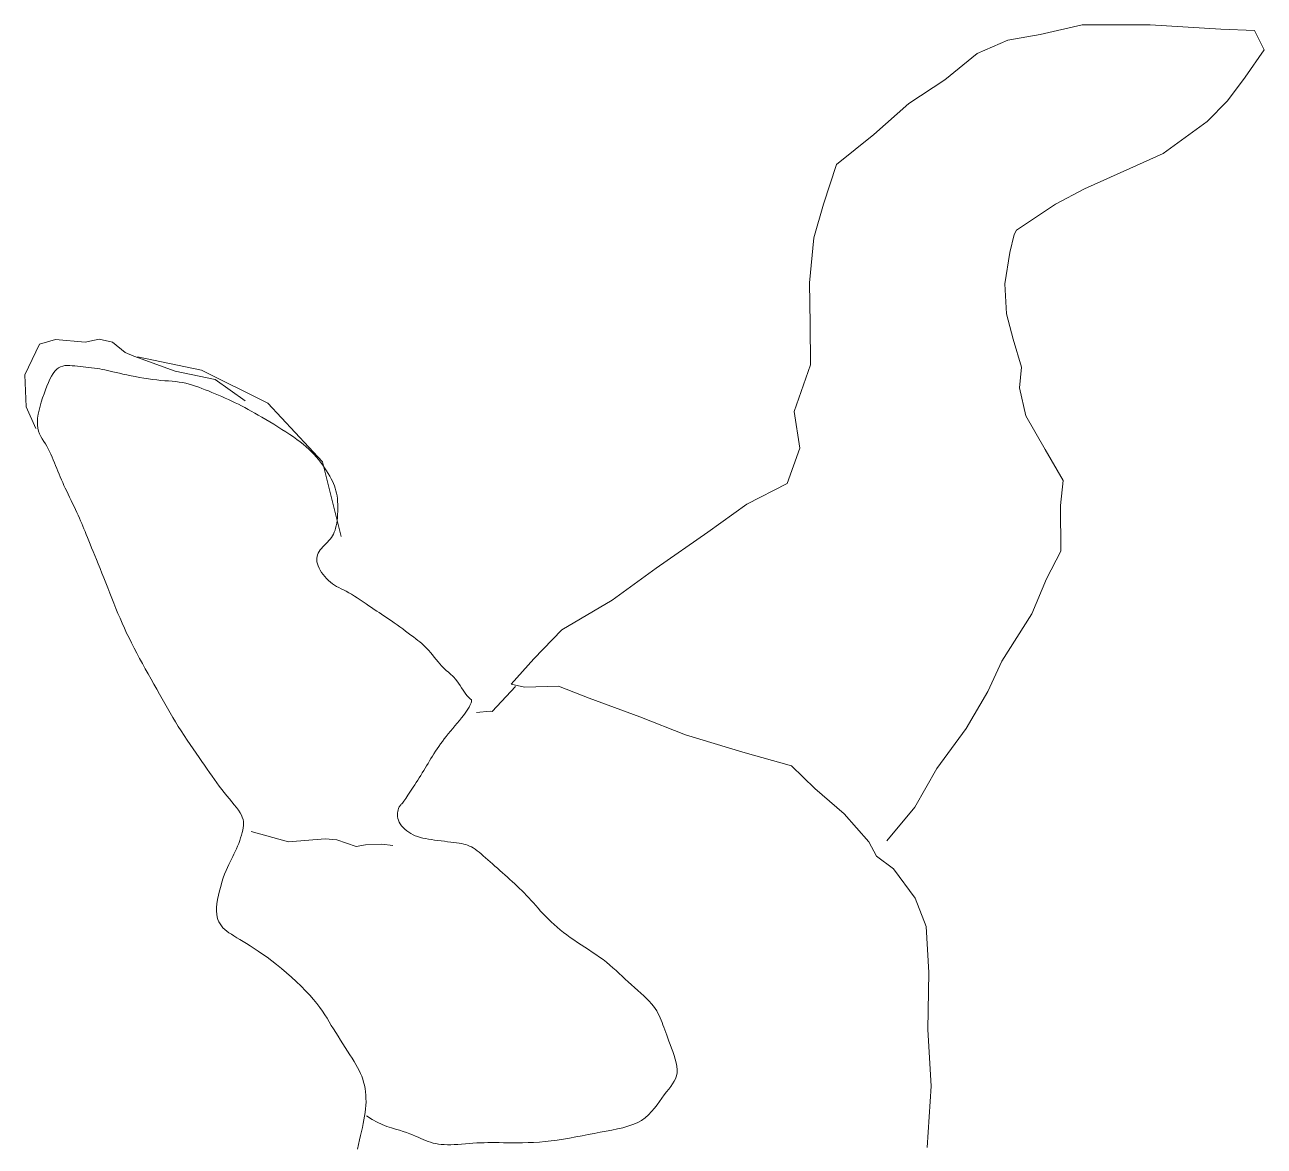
# Model space of a CAD drawing. Header units: inches. Extents: x -35 to 98, y -34 to 46.
# Drawn here: x 77.463 to 77.993, y -6.228 to -5.749 of the extents above; entities that cross this region are included whole.
import ezdxf

# ---------------------------------------------------------------- set-up
doc = ezdxf.new("R2010")
doc.units = ezdxf.units.IN
doc.header["$MEASUREMENT"] = 0
doc.layers.add('Estructura', color=8, linetype='Continuous', lineweight=9)

# ---------------------------------------------------------------- blocks, each defined once
blk = doc.blocks.new('PE-bloque Oeste-plantas$0$PP5')
for p, q in [((-0.38461, 0.38157), (-0.38838, 0.35555)), ((-0.22971, 0.36582), (-0.22706, 0.36601)), ((-0.22706, 0.36601), (-0.22445, 0.36615)), ((-0.22445, 0.36615), (-0.22187, 0.36621)), ((-0.22187, 0.36621), (-0.21935, 0.36622)), ((-0.21935, 0.36622), (-0.21689, 0.36617)), ((-0.21689, 0.36617), (-0.2145, 0.36608)), ((-0.2145, 0.36608), (-0.2122, 0.36596)), ((-0.2122, 0.36596), (-0.20999, 0.36581)), ((-0.26357, 0.36043), (-0.26174, 0.36126)), ((-0.26174, 0.36126), (-0.25976, 0.36193)), ((-0.25976, 0.36193), (-0.25765, 0.36247)), ((-0.25765, 0.36247), (-0.25543, 0.3629)), ((-0.25543, 0.3629), (-0.2531, 0.36325)), ((-0.2531, 0.36325), (-0.25069, 0.36355)), ((-0.25069, 0.36355), (-0.2482, 0.36382)), ((-0.2482, 0.36382), (-0.24565, 0.36409)), ((-0.24565, 0.36409), (-0.24304, 0.36438)), ((-0.24304, 0.36438), (-0.24041, 0.36469)), ((-0.24041, 0.36469), (-0.23774, 0.365)), ((-0.23774, 0.365), (-0.23507, 0.3653)), ((-0.23507, 0.3653), (-0.23239, 0.36557)), ((-0.23239, 0.36557), (-0.22971, 0.36582)), ((-0.20999, 0.36581), (-0.20788, 0.36565)), ((-0.20788, 0.36565), (-0.20588, 0.36548)), ((-0.20588, 0.36548), (-0.204, 0.36532)), ((-0.204, 0.36532), (-0.20222, 0.36516)), ((-0.20222, 0.36516), (-0.20053, 0.36501)), ((-0.20053, 0.36501), (-0.1989, 0.36488)), ((-0.1989, 0.36488), (-0.19731, 0.36476)), ((-0.19731, 0.36476), (-0.19575, 0.36466)), ((-0.19575, 0.36466), (-0.19419, 0.36459)), ((-0.19419, 0.36459), (-0.19261, 0.36454)), ((-0.19261, 0.36454), (-0.191, 0.36451)), ((-0.191, 0.36451), (-0.18938, 0.36451)), ((-0.18938, 0.36451), (-0.18774, 0.36451)), ((-0.18774, 0.36451), (-0.18612, 0.36452)), ((-0.18612, 0.36452), (-0.18453, 0.36451)), ((-0.18453, 0.36451), (-0.18297, 0.36448)), ((-0.18297, 0.36448), (-0.18148, 0.36443)), ((-0.18148, 0.36443), (-0.18005, 0.36433)), ((-0.18005, 0.36433), (-0.17871, 0.36418)), ((-0.17871, 0.36418), (-0.17745, 0.36398)), ((-0.17745, 0.36398), (-0.17625, 0.36374)), ((-0.17625, 0.36374), (-0.17511, 0.36345)), ((-0.17511, 0.36345), (-0.17401, 0.36311)), ((-0.17401, 0.36311), (-0.17295, 0.36272)), ((-0.17295, 0.36272), (-0.17192, 0.36229)), ((-0.17192, 0.36229), (-0.1709, 0.36182)), ((-0.1709, 0.36182), (-0.16988, 0.3613)), ((-0.16988, 0.3613), (-0.16885, 0.36075)), ((-0.16885, 0.36075), (-0.16779, 0.36017)), ((-0.14214, 0.36127), (-0.14272, 0.35936)), ((-0.14154, 0.36326), (-0.14214, 0.36127)), ((-0.38838, 0.35555), (-0.38876, 0.33118)), ((-0.27079, 0.35428), (-0.26955, 0.35566)), ((-0.26955, 0.35566), (-0.26823, 0.35701)), ((-0.26823, 0.35701), (-0.2668, 0.35827)), ((-0.2668, 0.35827), (-0.26526, 0.35943)), ((-0.26526, 0.35943), (-0.26357, 0.36043)), ((-0.16779, 0.36017), (-0.16669, 0.35957)), ((-0.16669, 0.35957), (-0.16554, 0.35896)), ((-0.16554, 0.35896), (-0.16432, 0.35835)), ((-0.16432, 0.35835), (-0.16301, 0.35775)), ((-0.16301, 0.35775), (-0.16161, 0.35715)), ((-0.16161, 0.35715), (-0.16009, 0.35657)), ((-0.16009, 0.35657), (-0.15847, 0.35597)), ((-0.15847, 0.35597), (-0.15673, 0.35529)), ((-0.15673, 0.35529), (-0.15488, 0.3545)), ((-0.14384, 0.35579), (-0.14436, 0.3541)), ((-0.14329, 0.35753), (-0.14384, 0.35579)), ((-0.14272, 0.35936), (-0.14329, 0.35753)), ((-0.27524, 0.34909), (-0.27417, 0.35027)), ((-0.27417, 0.35027), (-0.27308, 0.35155)), ((-0.27308, 0.35155), (-0.27196, 0.3529)), ((-0.27196, 0.3529), (-0.27079, 0.35428)), ((-0.15488, 0.3545), (-0.15294, 0.35355)), ((-0.15294, 0.35355), (-0.15088, 0.35239)), ((-0.15088, 0.35239), (-0.14873, 0.35097)), ((-0.14873, 0.35097), (-0.14648, 0.34925)), ((-0.14529, 0.35089), (-0.14569, 0.34935)), ((-0.14484, 0.35248), (-0.14529, 0.35089)), ((-0.14436, 0.3541), (-0.14484, 0.35248)), ((-0.27956, 0.34376), (-0.27891, 0.34484)), ((-0.27891, 0.34484), (-0.27813, 0.34589)), ((-0.27813, 0.34589), (-0.27724, 0.34693)), ((-0.27724, 0.34693), (-0.27627, 0.34798)), ((-0.27627, 0.34798), (-0.27524, 0.34909)), ((-0.14657, 0.34483), (-0.14675, 0.34335)), ((-0.14634, 0.34633), (-0.14657, 0.34483)), ((-0.14605, 0.34783), (-0.14634, 0.34633)), ((-0.14569, 0.34935), (-0.14605, 0.34783)), ((-0.28052, 0.33998), (-0.28039, 0.34135)), ((-0.28049, 0.33851), (-0.28052, 0.33998)), ((-0.28039, 0.34135), (-0.28006, 0.3426)), ((-0.28006, 0.3426), (-0.27956, 0.34376)), ((-0.14685, 0.34188), (-0.14689, 0.34042)), ((-0.14689, 0.34042), (-0.14687, 0.33899)), ((-0.14675, 0.34335), (-0.14685, 0.34188)), ((-0.28033, 0.33697), (-0.28049, 0.33851)), ((-0.28005, 0.33537), (-0.28033, 0.33697)), ((-0.27968, 0.33376), (-0.28005, 0.33537)), ((-0.14687, 0.33899), (-0.14678, 0.33759)), ((-0.14678, 0.33759), (-0.14663, 0.33621)), ((-0.14663, 0.33621), (-0.1464, 0.33487)), ((-0.1464, 0.33487), (-0.14611, 0.33355)), ((-0.38876, 0.33118), (-0.39109, 0.30687)), ((-0.27927, 0.33215), (-0.27968, 0.33376)), ((-0.27883, 0.33058), (-0.27927, 0.33215)), ((-0.2784, 0.32906), (-0.27883, 0.33058)), ((-0.27799, 0.32762), (-0.2784, 0.32906)), ((-0.14611, 0.33355), (-0.14575, 0.33226)), ((-0.14575, 0.33226), (-0.14533, 0.33098)), ((-0.14533, 0.33098), (-0.14484, 0.3297)), ((-0.14484, 0.3297), (-0.14429, 0.32839)), ((-0.27761, 0.32626), (-0.27799, 0.32762)), ((-0.27725, 0.32497), (-0.27761, 0.32626)), ((-0.27692, 0.32374), (-0.27725, 0.32497)), ((-0.2766, 0.32257), (-0.27692, 0.32374)), ((-0.14429, 0.32839), (-0.14367, 0.32705)), ((-0.14367, 0.32705), (-0.14299, 0.32566)), ((-0.14299, 0.32566), (-0.14225, 0.3242)), ((-0.14225, 0.3242), (-0.14145, 0.32268)), ((-0.27629, 0.32144), (-0.2766, 0.32257)), ((-0.27598, 0.32036), (-0.27629, 0.32144)), ((-0.27567, 0.31931), (-0.27598, 0.32036)), ((-0.27536, 0.31828), (-0.27567, 0.31931)), ((-0.27503, 0.31727), (-0.27536, 0.31828)), ((-0.14145, 0.32268), (-0.1406, 0.32109)), ((-0.1406, 0.32109), (-0.13972, 0.31946)), ((-0.13972, 0.31946), (-0.13882, 0.3178)), ((-0.27466, 0.31627), (-0.27503, 0.31727)), ((-0.27424, 0.31526), (-0.27466, 0.31627)), ((-0.27376, 0.31424), (-0.27424, 0.31526)), ((-0.27319, 0.3132), (-0.27376, 0.31424)), ((-0.27253, 0.31214), (-0.27319, 0.3132)), ((-0.13882, 0.3178), (-0.13791, 0.31612)), ((-0.13791, 0.31612), (-0.13701, 0.31443)), ((-0.13701, 0.31443), (-0.13614, 0.31277)), ((-0.27175, 0.31103), (-0.27253, 0.31214)), ((-0.27086, 0.30987), (-0.27175, 0.31103)), ((-0.26985, 0.30868), (-0.27086, 0.30987)), ((-0.26876, 0.30744), (-0.26985, 0.30868)), ((-0.13614, 0.31277), (-0.13529, 0.31113)), ((-0.13529, 0.31113), (-0.13449, 0.30953)), ((-0.13449, 0.30953), (-0.13371, 0.30795)), ((-0.13371, 0.30795), (-0.13292, 0.30638)), ((-0.39109, 0.30687), (-0.39147, 0.28727)), ((-0.2676, 0.30618), (-0.26876, 0.30744)), ((-0.26638, 0.30489), (-0.2676, 0.30618)), ((-0.26514, 0.30358), (-0.26638, 0.30489)), ((-0.26388, 0.30226), (-0.26514, 0.30358)), ((-0.26263, 0.30094), (-0.26388, 0.30226)), ((-0.13292, 0.30638), (-0.13209, 0.30479)), ((-0.13209, 0.30479), (-0.13119, 0.30317)), ((-0.13119, 0.30317), (-0.13018, 0.30149)), ((-0.2614, 0.29961), (-0.26263, 0.30094)), ((-0.26019, 0.29829), (-0.2614, 0.29961)), ((-0.25898, 0.29698), (-0.26019, 0.29829)), ((-0.25776, 0.29567), (-0.25898, 0.29698)), ((-0.13018, 0.30149), (-0.12905, 0.29974)), ((-0.12905, 0.29974), (-0.12776, 0.2979)), ((-0.12776, 0.2979), (-0.12628, 0.29595)), ((-0.25653, 0.29437), (-0.25776, 0.29567)), ((-0.25527, 0.2931), (-0.25653, 0.29437)), ((-0.25397, 0.29184), (-0.25527, 0.2931)), ((-0.25261, 0.2906), (-0.25397, 0.29184)), ((-0.12628, 0.29595), (-0.12464, 0.29392)), ((-0.12464, 0.29392), (-0.12288, 0.29184)), ((-0.12288, 0.29184), (-0.12101, 0.28974)), ((-0.39147, 0.28727), (-0.38778, 0.27482)), ((-0.25121, 0.28938), (-0.25261, 0.2906)), ((-0.24975, 0.28818), (-0.25121, 0.28938)), ((-0.24826, 0.287), (-0.24975, 0.28818)), ((-0.24674, 0.28583), (-0.24826, 0.287)), ((-0.12101, 0.28974), (-0.11908, 0.28765)), ((-0.11908, 0.28765), (-0.1171, 0.2856)), ((-0.24522, 0.28467), (-0.24674, 0.28583)), ((-0.24371, 0.28351), (-0.24522, 0.28467)), ((-0.24221, 0.28236), (-0.24371, 0.28351)), ((-0.24075, 0.28119), (-0.24221, 0.28236)), ((-0.23933, 0.28002), (-0.24075, 0.28119)), ((-0.1171, 0.2856), (-0.11512, 0.28361)), ((-0.11512, 0.28361), (-0.11315, 0.28174)), ((-0.11315, 0.28174), (-0.11124, 0.27998)), ((-0.23795, 0.27883), (-0.23933, 0.28002)), ((-0.23662, 0.27764), (-0.23795, 0.27883)), ((-0.23534, 0.27644), (-0.23662, 0.27764)), ((-0.2341, 0.27523), (-0.23534, 0.27644)), ((-0.11124, 0.27998), (-0.10938, 0.27835)), ((-0.10938, 0.27835), (-0.10758, 0.27684)), ((-0.10758, 0.27684), (-0.10584, 0.27544)), ((-0.38778, 0.27482), (-0.37945, 0.26154)), ((-0.23291, 0.27401), (-0.2341, 0.27523)), ((-0.23176, 0.27278), (-0.23291, 0.27401)), ((-0.23066, 0.27154), (-0.23176, 0.27278)), ((-0.2296, 0.27029), (-0.23066, 0.27154)), ((-0.10584, 0.27544), (-0.10418, 0.27415)), ((-0.10418, 0.27415), (-0.1026, 0.27295)), ((-0.1026, 0.27295), (-0.10109, 0.27185)), ((-0.10109, 0.27185), (-0.09968, 0.27083)), ((-0.09968, 0.27083), (-0.09835, 0.26988)), ((-0.22858, 0.26904), (-0.2296, 0.27029)), ((-0.2276, 0.26779), (-0.22858, 0.26904)), ((-0.22664, 0.26654), (-0.2276, 0.26779)), ((-0.22571, 0.26531), (-0.22664, 0.26654)), ((-0.22479, 0.2641), (-0.22571, 0.26531)), ((-0.09835, 0.26988), (-0.09712, 0.269)), ((-0.09712, 0.269), (-0.09597, 0.26817)), ((-0.09597, 0.26817), (-0.09492, 0.26738)), ((-0.09492, 0.26738), (-0.09395, 0.26661)), ((-0.09395, 0.26661), (-0.09307, 0.26585)), ((-0.09307, 0.26585), (-0.09227, 0.26508)), ((-0.37945, 0.26154), (-0.37264, 0.25556)), ((-0.22388, 0.26291), (-0.22479, 0.2641)), ((-0.22298, 0.26175), (-0.22388, 0.26291)), ((-0.22207, 0.26062), (-0.22298, 0.26175)), ((-0.22116, 0.25953), (-0.22207, 0.26062)), ((-0.09227, 0.26508), (-0.09156, 0.26429)), ((-0.09156, 0.26429), (-0.09094, 0.26347)), ((-0.09094, 0.26347), (-0.09041, 0.2626)), ((-0.09041, 0.2626), (-0.08998, 0.26166)), ((-0.08998, 0.26166), (-0.08965, 0.26065)), ((-0.08965, 0.26065), (-0.08943, 0.25954)), ((-0.37264, 0.25556), (-0.36984, 0.24917)), ((-0.22025, 0.25845), (-0.22116, 0.25953)), ((-0.21933, 0.2574), (-0.22025, 0.25845)), ((-0.2184, 0.25636), (-0.21933, 0.2574)), ((-0.21746, 0.25533), (-0.2184, 0.25636)), ((-0.2165, 0.2543), (-0.21746, 0.25533)), ((-0.08952, 0.2555), (-0.0898, 0.25387)), ((-0.08936, 0.25698), (-0.08952, 0.2555)), ((-0.08943, 0.25954), (-0.08933, 0.25832)), ((-0.08933, 0.25832), (-0.08936, 0.25698)), ((-0.39071, 0.236), (-0.37766, 0.24943)), ((-0.21554, 0.25327), (-0.2165, 0.2543)), ((-0.21455, 0.25223), (-0.21554, 0.25327)), ((-0.21356, 0.25119), (-0.21455, 0.25223)), ((-0.21256, 0.25015), (-0.21356, 0.25119)), ((-0.21156, 0.24912), (-0.21256, 0.25015)), ((-0.09072, 0.2503), (-0.0913, 0.24844)), ((-0.09021, 0.25212), (-0.09072, 0.2503)), ((-0.0898, 0.25387), (-0.09021, 0.25212)), ((-0.36984, 0.24917), (-0.36028, 0.23652)), ((-0.21057, 0.24809), (-0.21156, 0.24912)), ((-0.20958, 0.24707), (-0.21057, 0.24809)), ((-0.20861, 0.24607), (-0.20958, 0.24707)), ((-0.20767, 0.24509), (-0.20861, 0.24607)), ((-0.20675, 0.24413), (-0.20767, 0.24509)), ((-0.20585, 0.2432), (-0.20675, 0.24413)), ((-0.09264, 0.24478), (-0.09335, 0.24306)), ((-0.09195, 0.24659), (-0.09264, 0.24478)), ((-0.0913, 0.24844), (-0.09195, 0.24659)), ((-0.20498, 0.2423), (-0.20585, 0.2432)), ((-0.20413, 0.24145), (-0.20498, 0.2423)), ((-0.2033, 0.24066), (-0.20413, 0.24145)), ((-0.2025, 0.23992), (-0.2033, 0.24066)), ((-0.20171, 0.23925), (-0.2025, 0.23992)), ((-0.20094, 0.23865), (-0.20171, 0.23925)), ((-0.20018, 0.23814), (-0.20094, 0.23865)), ((-0.09545, 0.2387), (-0.09612, 0.2375)), ((-0.09476, 0.24001), (-0.09545, 0.2387)), ((-0.09406, 0.24146), (-0.09476, 0.24001)), ((-0.09335, 0.24306), (-0.09406, 0.24146)), ((-0.40138, 0.22019), (-0.39071, 0.236)), ((-0.36028, 0.23652), (-0.34862, 0.22462)), ((-0.19943, 0.23769), (-0.20018, 0.23814)), ((-0.19866, 0.2373), (-0.19943, 0.23769)), ((-0.19786, 0.23697), (-0.19866, 0.2373)), ((-0.19701, 0.23667), (-0.19786, 0.23697)), ((-0.1961, 0.23639), (-0.19701, 0.23667)), ((-0.19511, 0.23614), (-0.1961, 0.23639)), ((-0.19403, 0.23588), (-0.19511, 0.23614)), ((-0.19285, 0.23563), (-0.19403, 0.23588)), ((-0.19158, 0.23537), (-0.19285, 0.23563)), ((-0.19025, 0.2351), (-0.19158, 0.23537)), ((-0.18887, 0.23482), (-0.19025, 0.2351)), ((-0.18747, 0.23454), (-0.18887, 0.23482)), ((-0.18608, 0.23426), (-0.18747, 0.23454)), ((-0.1847, 0.23397), (-0.18608, 0.23426)), ((-0.18337, 0.23367), (-0.1847, 0.23397)), ((-0.18211, 0.23337), (-0.18337, 0.23367)), ((-0.1809, 0.23305), (-0.18211, 0.23337)), ((-0.1621, 0.23402), (-0.16673, 0.23484)), ((-0.15515, 0.23364), (-0.1621, 0.23402)), ((-0.15114, 0.23405), (-0.15515, 0.23364)), ((-0.14303, 0.23065), (-0.15114, 0.23405)), ((-0.09806, 0.2343), (-0.09869, 0.23327)), ((-0.09743, 0.23533), (-0.09806, 0.2343)), ((-0.09678, 0.23639), (-0.09743, 0.23533)), ((-0.09612, 0.2375), (-0.09678, 0.23639)), ((-0.17976, 0.23271), (-0.1809, 0.23305)), ((-0.17867, 0.23234), (-0.17976, 0.23271)), ((-0.17764, 0.23194), (-0.17867, 0.23234)), ((-0.17666, 0.23149), (-0.17764, 0.23194)), ((-0.17572, 0.23098), (-0.17666, 0.23149)), ((-0.17482, 0.23042), (-0.17572, 0.23098)), ((-0.17396, 0.2298), (-0.17482, 0.23042)), ((-0.17315, 0.22911), (-0.17396, 0.2298)), ((-0.17241, 0.22838), (-0.17315, 0.22911)), ((-0.17173, 0.22761), (-0.17241, 0.22838)), ((-0.13813, 0.22978), (-0.14303, 0.23065)), ((-0.12239, 0.2298), (-0.13813, 0.22978)), ((-0.1068, 0.22424), (-0.12239, 0.2298)), ((-0.10106, 0.22886), (-0.10159, 0.22771)), ((-0.10049, 0.23001), (-0.10106, 0.22886)), ((-0.09991, 0.23113), (-0.10049, 0.23001)), ((-0.0993, 0.23223), (-0.09991, 0.23113)), ((-0.09869, 0.23327), (-0.0993, 0.23223)), ((-0.34862, 0.22462), (-0.33949, 0.2143)), ((-0.17113, 0.2268), (-0.17173, 0.22761)), ((-0.17063, 0.22598), (-0.17113, 0.2268)), ((-0.17023, 0.22515), (-0.17063, 0.22598)), ((-0.16995, 0.22432), (-0.17023, 0.22515)), ((-0.16979, 0.22349), (-0.16995, 0.22432)), ((-0.16973, 0.22269), (-0.16979, 0.22349)), ((-0.10326, 0.22333), (-0.10353, 0.22236)), ((-0.10293, 0.22436), (-0.10326, 0.22333)), ((-0.10254, 0.22544), (-0.10293, 0.22436)), ((-0.10209, 0.22656), (-0.10254, 0.22544)), ((-0.10159, 0.22771), (-0.10209, 0.22656)), ((-0.41519, 0.2041), (-0.40138, 0.22019)), ((-0.17221, 0.21713), (-0.17193, 0.21741)), ((-0.17193, 0.21741), (-0.17169, 0.21763)), ((-0.17169, 0.21763), (-0.17149, 0.21781)), ((-0.17149, 0.21781), (-0.1713, 0.21797)), ((-0.1713, 0.21797), (-0.17113, 0.21815)), ((-0.17113, 0.21815), (-0.17097, 0.21835)), ((-0.17097, 0.21835), (-0.1708, 0.21862)), ((-0.1708, 0.21862), (-0.17062, 0.21896)), ((-0.17062, 0.21896), (-0.17042, 0.21939)), ((-0.17042, 0.21939), (-0.17022, 0.21992)), ((-0.17022, 0.21992), (-0.17003, 0.22052)), ((-0.17003, 0.22052), (-0.16987, 0.2212)), ((-0.16987, 0.2212), (-0.16977, 0.22192)), ((-0.16977, 0.22192), (-0.16973, 0.22269)), ((-0.10371, 0.22144), (-0.10381, 0.22054)), ((-0.10381, 0.22054), (-0.10381, 0.21966)), ((-0.10381, 0.21966), (-0.10371, 0.21876)), ((-0.10353, 0.22236), (-0.10371, 0.22144)), ((-0.10371, 0.21876), (-0.10349, 0.21784)), ((-0.10349, 0.21784), (-0.10315, 0.21687)), ((-0.33949, 0.2143), (-0.31919, 0.20677)), ((-0.1767, 0.21154), (-0.17605, 0.21238)), ((-0.17605, 0.21238), (-0.17543, 0.21318)), ((-0.17543, 0.21318), (-0.17484, 0.21392)), ((-0.17484, 0.21392), (-0.1743, 0.21462)), ((-0.1743, 0.21462), (-0.17379, 0.21526)), ((-0.17379, 0.21526), (-0.17333, 0.21583)), ((-0.17333, 0.21583), (-0.17291, 0.21634)), ((-0.17291, 0.21634), (-0.17253, 0.21678)), ((-0.17253, 0.21678), (-0.17221, 0.21713)), ((-0.10315, 0.21687), (-0.10267, 0.21583)), ((-0.10267, 0.21583), (-0.10206, 0.2147)), ((-0.10206, 0.2147), (-0.10132, 0.21351)), ((-0.10132, 0.21351), (-0.10049, 0.21224)), ((-0.10049, 0.21224), (-0.09958, 0.21092)), ((-0.18099, 0.20593), (-0.18026, 0.20691)), ((-0.18026, 0.20691), (-0.17953, 0.20788)), ((-0.17953, 0.20788), (-0.1788, 0.20883)), ((-0.1788, 0.20883), (-0.17808, 0.20976)), ((-0.17808, 0.20976), (-0.17738, 0.21067)), ((-0.17738, 0.21067), (-0.1767, 0.21154)), ((-0.09958, 0.21092), (-0.09862, 0.20955)), ((-0.09862, 0.20955), (-0.09763, 0.20814)), ((-0.09763, 0.20814), (-0.09663, 0.20671)), ((-0.42571, 0.1891), (-0.41519, 0.2041)), ((-0.31919, 0.20677), (-0.29527, 0.19748)), ((-0.18452, 0.20105), (-0.18382, 0.20202)), ((-0.18382, 0.20202), (-0.18313, 0.203)), ((-0.18313, 0.203), (-0.18243, 0.20398)), ((-0.18243, 0.20398), (-0.18171, 0.20495)), ((-0.18171, 0.20495), (-0.18099, 0.20593)), ((-0.09663, 0.20671), (-0.09565, 0.20526)), ((-0.09565, 0.20526), (-0.09469, 0.20381)), ((-0.09469, 0.20381), (-0.09376, 0.20233)), ((-0.09376, 0.20233), (-0.09284, 0.20083)), ((-0.29527, 0.19748), (-0.2764, 0.18824)), ((-0.1881, 0.19617), (-0.18736, 0.19715)), ((-0.18736, 0.19715), (-0.18663, 0.19813)), ((-0.18663, 0.19813), (-0.18592, 0.1991)), ((-0.18592, 0.1991), (-0.18521, 0.20008)), ((-0.18521, 0.20008), (-0.18452, 0.20105)), ((-0.09284, 0.20083), (-0.09193, 0.1993)), ((-0.09193, 0.1993), (-0.09101, 0.19773)), ((-0.09101, 0.19773), (-0.09007, 0.19611)), ((-0.19314, 0.19017), (-0.19222, 0.1912)), ((-0.19222, 0.1912), (-0.19133, 0.19221)), ((-0.19133, 0.19221), (-0.19048, 0.19321)), ((-0.19048, 0.19321), (-0.18966, 0.19421)), ((-0.18966, 0.19421), (-0.18887, 0.19519)), ((-0.18887, 0.19519), (-0.1881, 0.19617)), ((-0.09007, 0.19611), (-0.0891, 0.19443)), ((-0.0891, 0.19443), (-0.08809, 0.19269)), ((-0.08809, 0.19269), (-0.08702, 0.19087)), ((-0.4327, 0.17657), (-0.42571, 0.1891)), ((-0.2764, 0.18824), (-0.25535, 0.17861)), ((-0.19827, 0.18487), (-0.19723, 0.18592)), ((-0.19723, 0.18592), (-0.19617, 0.18699)), ((-0.19617, 0.18699), (-0.19513, 0.18806)), ((-0.19513, 0.18806), (-0.19412, 0.18912)), ((-0.19412, 0.18912), (-0.19314, 0.19017)), ((-0.08702, 0.19087), (-0.08592, 0.18899)), ((-0.08592, 0.18899), (-0.08479, 0.18706)), ((-0.08479, 0.18706), (-0.08365, 0.18508)), ((-0.22436, 0.17116), (-0.21362, 0.18106)), ((-0.21362, 0.18106), (-0.2128, 0.18091)), ((-0.2128, 0.18091), (-0.20689, 0.18099)), ((-0.20271, 0.18005), (-0.20198, 0.18092)), ((-0.20198, 0.18092), (-0.20116, 0.18184)), ((-0.20116, 0.18184), (-0.20026, 0.18282)), ((-0.20026, 0.18282), (-0.19929, 0.18383)), ((-0.19929, 0.18383), (-0.19827, 0.18487)), ((-0.08365, 0.18508), (-0.0825, 0.18307)), ((-0.0825, 0.18307), (-0.08136, 0.18104)), ((-0.08136, 0.18104), (-0.08025, 0.179)), ((-0.44704, 0.15748), (-0.4327, 0.17657)), ((-0.25535, 0.17861), (-0.24268, 0.17243)), ((-0.20518, 0.17564), (-0.20516, 0.17591)), ((-0.20512, 0.17543), (-0.20518, 0.17564)), ((-0.20516, 0.17591), (-0.20507, 0.17626)), ((-0.20499, 0.17525), (-0.20512, 0.17543)), ((-0.20507, 0.17626), (-0.2049, 0.1767)), ((-0.2048, 0.17506), (-0.20499, 0.17525)), ((-0.2049, 0.1767), (-0.20464, 0.17722)), ((-0.20454, 0.17483), (-0.2048, 0.17506)), ((-0.20464, 0.17722), (-0.20429, 0.17782)), ((-0.20429, 0.17782), (-0.20386, 0.17849)), ((-0.20386, 0.17849), (-0.20333, 0.17924)), ((-0.20333, 0.17924), (-0.20271, 0.18005)), ((-0.08025, 0.179), (-0.07916, 0.17697)), ((-0.07916, 0.17697), (-0.07812, 0.17494)), ((-0.24268, 0.17243), (-0.22817, 0.17183)), ((-0.2226, 0.17), (-0.23307, 0.16006)), ((-0.22817, 0.17183), (-0.2226, 0.17)), ((-0.20422, 0.17452), (-0.20454, 0.17483)), ((-0.20385, 0.1741), (-0.20422, 0.17452)), ((-0.20343, 0.17354), (-0.20385, 0.1741)), ((-0.20296, 0.17282), (-0.20343, 0.17354)), ((-0.20245, 0.17196), (-0.20296, 0.17282)), ((-0.2019, 0.171), (-0.20245, 0.17196)), ((-0.20133, 0.16997), (-0.2019, 0.171)), ((-0.20075, 0.16893), (-0.20133, 0.16997)), ((-0.07812, 0.17494), (-0.07712, 0.17292)), ((-0.07712, 0.17292), (-0.07614, 0.17089)), ((-0.07614, 0.17089), (-0.07517, 0.16885)), ((-0.20015, 0.16789), (-0.20075, 0.16893)), ((-0.19955, 0.1669), (-0.20015, 0.16789)), ((-0.19896, 0.16601), (-0.19955, 0.1669)), ((-0.19837, 0.16522), (-0.19896, 0.16601)), ((-0.1978, 0.16453), (-0.19837, 0.16522)), ((-0.19723, 0.16391), (-0.1978, 0.16453)), ((-0.07517, 0.16885), (-0.07422, 0.16679)), ((-0.07422, 0.16679), (-0.07325, 0.1647)), ((-0.07325, 0.1647), (-0.07228, 0.16258)), ((-0.23307, 0.16006), (-0.24605, 0.14859)), ((-0.19665, 0.16333), (-0.19723, 0.16391)), ((-0.19607, 0.16275), (-0.19665, 0.16333)), ((-0.19547, 0.16215), (-0.19607, 0.16275)), ((-0.19486, 0.1615), (-0.19547, 0.16215)), ((-0.19422, 0.16077), (-0.19486, 0.1615)), ((-0.19355, 0.15993), (-0.19422, 0.16077)), ((-0.19287, 0.15901), (-0.19355, 0.15993)), ((-0.07228, 0.16258), (-0.07128, 0.1604)), ((-0.07128, 0.1604), (-0.07025, 0.15818)), ((-0.45437, 0.14304), (-0.44704, 0.15748)), ((-0.19216, 0.15803), (-0.19287, 0.15901)), ((-0.19144, 0.157), (-0.19216, 0.15803)), ((-0.19072, 0.15596), (-0.19144, 0.157)), ((-0.19, 0.15493), (-0.19072, 0.15596)), ((-0.18928, 0.15393), (-0.19, 0.15493)), ((-0.18857, 0.15298), (-0.18928, 0.15393)), ((-0.07025, 0.15818), (-0.06919, 0.15591)), ((-0.06919, 0.15591), (-0.06813, 0.15361)), ((-0.24605, 0.14859), (-0.26849, 0.13767)), ((-0.18788, 0.1521), (-0.18857, 0.15298)), ((-0.18719, 0.15128), (-0.18788, 0.1521)), ((-0.1865, 0.15051), (-0.18719, 0.15128)), ((-0.18578, 0.14976), (-0.1865, 0.15051)), ((-0.18504, 0.14901), (-0.18578, 0.14976)), ((-0.18425, 0.14826), (-0.18504, 0.14901)), ((-0.06813, 0.15361), (-0.06705, 0.1513)), ((-0.06705, 0.1513), (-0.06599, 0.14897)), ((-0.06599, 0.14897), (-0.06495, 0.14665)), ((-0.1834, 0.14748), (-0.18425, 0.14826)), ((-0.18248, 0.14666), (-0.1834, 0.14748)), ((-0.18149, 0.14577), (-0.18248, 0.14666)), ((-0.18043, 0.14484), (-0.18149, 0.14577)), ((-0.17933, 0.14388), (-0.18043, 0.14484)), ((-0.17819, 0.1429), (-0.17933, 0.14388)), ((-0.06495, 0.14665), (-0.06393, 0.14435)), ((-0.06393, 0.14435), (-0.06296, 0.14207)), ((-0.46144, 0.13165), (-0.45437, 0.14304)), ((-0.17704, 0.14192), (-0.17819, 0.1429)), ((-0.17589, 0.14094), (-0.17704, 0.14192)), ((-0.17476, 0.14), (-0.17589, 0.14094)), ((-0.17366, 0.1391), (-0.17476, 0.14)), ((-0.17261, 0.13825), (-0.17366, 0.1391)), ((-0.1716, 0.13745), (-0.17261, 0.13825)), ((-0.06296, 0.14207), (-0.06203, 0.13983)), ((-0.06203, 0.13983), (-0.06115, 0.13762)), ((-0.26849, 0.13767), (-0.28836, 0.12546)), ((-0.17061, 0.13667), (-0.1716, 0.13745)), ((-0.16963, 0.13591), (-0.17061, 0.13667)), ((-0.16866, 0.13515), (-0.16963, 0.13591)), ((-0.16767, 0.13439), (-0.16866, 0.13515)), ((-0.16666, 0.13359), (-0.16767, 0.13439)), ((-0.1656, 0.13276), (-0.16666, 0.13359)), ((-0.1645, 0.13188), (-0.1656, 0.13276)), ((-0.06115, 0.13762), (-0.0603, 0.13544)), ((-0.0603, 0.13544), (-0.05949, 0.13327)), ((-0.05949, 0.13327), (-0.05872, 0.1311)), ((-0.46291, 0.11225), (-0.46144, 0.13165)), ((-0.16336, 0.13096), (-0.1645, 0.13188)), ((-0.16219, 0.13002), (-0.16336, 0.13096)), ((-0.16101, 0.12908), (-0.16219, 0.13002)), ((-0.15982, 0.12816), (-0.16101, 0.12908)), ((-0.15865, 0.12727), (-0.15982, 0.12816)), ((-0.15749, 0.12642), (-0.15865, 0.12727)), ((-0.05872, 0.1311), (-0.05796, 0.12893)), ((-0.05796, 0.12893), (-0.05723, 0.12675)), ((-0.28836, 0.12546), (-0.31155, 0.11186)), ((-0.15637, 0.12565), (-0.15749, 0.12642)), ((-0.1553, 0.12494), (-0.15637, 0.12565)), ((-0.15427, 0.12431), (-0.1553, 0.12494)), ((-0.15328, 0.12371), (-0.15427, 0.12431)), ((-0.15233, 0.12313), (-0.15328, 0.12371)), ((-0.15142, 0.12255), (-0.15233, 0.12313)), ((-0.15054, 0.12194), (-0.15142, 0.12255)), ((-0.05723, 0.12675), (-0.05651, 0.12454)), ((-0.05651, 0.12454), (-0.0558, 0.12231)), ((-0.0558, 0.12231), (-0.0551, 0.12007)), ((-0.1497, 0.12129), (-0.15054, 0.12194)), ((-0.14889, 0.12057), (-0.1497, 0.12129)), ((-0.14811, 0.11978), (-0.14889, 0.12057)), ((-0.14737, 0.11891), (-0.14811, 0.11978)), ((-0.14667, 0.11799), (-0.14737, 0.11891)), ((-0.14603, 0.11704), (-0.14667, 0.11799)), ((-0.14545, 0.11606), (-0.14603, 0.11704)), ((-0.0551, 0.12007), (-0.05441, 0.11782)), ((-0.05441, 0.11782), (-0.05373, 0.11559)), ((-0.46479, 0.10162), (-0.46291, 0.11225)), ((-0.31155, 0.11186), (-0.32917, 0.10122)), ((-0.14495, 0.11508), (-0.14545, 0.11606)), ((-0.14453, 0.11412), (-0.14495, 0.11508)), ((-0.1442, 0.11319), (-0.14453, 0.11412)), ((-0.14398, 0.1123), (-0.1442, 0.11319)), ((-0.14385, 0.11146), (-0.14398, 0.1123)), ((-0.14382, 0.11066), (-0.14385, 0.11146)), ((-0.05373, 0.11559), (-0.05307, 0.11338)), ((-0.05307, 0.11338), (-0.05241, 0.1112)), ((-0.14621, 0.10584), (-0.14562, 0.10648)), ((-0.14562, 0.10648), (-0.14509, 0.10712)), ((-0.14509, 0.10712), (-0.14465, 0.10778)), ((-0.14465, 0.10778), (-0.1443, 0.10846)), ((-0.1443, 0.10846), (-0.14405, 0.10916)), ((-0.14405, 0.10916), (-0.14389, 0.1099)), ((-0.14389, 0.1099), (-0.14382, 0.11066)), ((-0.05241, 0.1112), (-0.05177, 0.10908)), ((-0.05177, 0.10908), (-0.05114, 0.10702)), ((-0.05114, 0.10702), (-0.05052, 0.10503)), ((-0.45824, 0.08782), (-0.46479, 0.10162)), ((-0.32917, 0.10122), (-0.34707, 0.09371)), ((-0.15498, 0.10139), (-0.14961, 0.06902)), ((-0.1518, 0.10013), (-0.15133, 0.10083)), ((-0.15133, 0.10083), (-0.15081, 0.10149)), ((-0.15081, 0.10149), (-0.15024, 0.10213)), ((-0.15024, 0.10213), (-0.14961, 0.10276)), ((-0.14961, 0.10276), (-0.14894, 0.10338)), ((-0.14894, 0.10338), (-0.14824, 0.10399)), ((-0.14824, 0.10399), (-0.14755, 0.1046)), ((-0.14755, 0.1046), (-0.14686, 0.10522)), ((-0.14686, 0.10522), (-0.14621, 0.10584)), ((-0.05052, 0.10503), (-0.04992, 0.10312)), ((-0.04992, 0.10312), (-0.04933, 0.10129)), ((-0.04933, 0.10129), (-0.04877, 0.09954)), ((-0.1538, 0.09446), (-0.15354, 0.09564)), ((-0.15354, 0.09564), (-0.15326, 0.09672)), ((-0.15326, 0.09672), (-0.15294, 0.09769)), ((-0.15294, 0.09769), (-0.1526, 0.09858)), ((-0.1526, 0.09858), (-0.15222, 0.09939)), ((-0.15222, 0.09939), (-0.1518, 0.10013)), ((-0.04877, 0.09954), (-0.04822, 0.09788)), ((-0.04822, 0.09788), (-0.04771, 0.09629)), ((-0.04771, 0.09629), (-0.04722, 0.09479)), ((-0.34707, 0.09371), (-0.35359, 0.07913)), ((-0.15452, 0.0891), (-0.15439, 0.09049)), ((-0.15439, 0.09049), (-0.15423, 0.09186)), ((-0.15423, 0.09186), (-0.15403, 0.09319)), ((-0.15403, 0.09319), (-0.1538, 0.09446)), ((-0.04722, 0.09479), (-0.04676, 0.09337)), ((-0.04676, 0.09337), (-0.04634, 0.09203)), ((-0.04634, 0.09203), (-0.04594, 0.09076)), ((-0.04594, 0.09076), (-0.04555, 0.08954)), ((-0.45107, 0.07279), (-0.45824, 0.08782)), ((-0.15465, 0.08639), (-0.15461, 0.08773)), ((-0.15465, 0.08512), (-0.15465, 0.08639)), ((-0.1546, 0.08393), (-0.15465, 0.08512)), ((-0.15461, 0.08773), (-0.15452, 0.0891)), ((-0.04555, 0.08954), (-0.04517, 0.08836)), ((-0.04517, 0.08836), (-0.0448, 0.08719)), ((-0.0448, 0.08719), (-0.04441, 0.08602)), ((-0.04441, 0.08602), (-0.044, 0.08484)), ((-0.15449, 0.0828), (-0.1546, 0.08393)), ((-0.15433, 0.08173), (-0.15449, 0.0828)), ((-0.15412, 0.08069), (-0.15433, 0.08173)), ((-0.15385, 0.07966), (-0.15412, 0.08069)), ((-0.15352, 0.07863), (-0.15385, 0.07966)), ((-0.044, 0.08484), (-0.04357, 0.08362)), ((-0.04357, 0.08362), (-0.04311, 0.08236)), ((-0.04311, 0.08236), (-0.04261, 0.08106)), ((-0.04261, 0.08106), (-0.0421, 0.07973)), ((-0.0421, 0.07973), (-0.04157, 0.07838)), ((-0.35359, 0.07913), (-0.35247, 0.0632)), ((-0.15312, 0.07758), (-0.15352, 0.07863)), ((-0.15267, 0.07648), (-0.15312, 0.07758)), ((-0.15215, 0.07533), (-0.15267, 0.07648)), ((-0.15157, 0.07413), (-0.15215, 0.07533)), ((-0.04157, 0.07838), (-0.04104, 0.07702)), ((-0.04104, 0.07702), (-0.0405, 0.07565)), ((-0.0405, 0.07565), (-0.03998, 0.0743)), ((-0.03998, 0.0743), (-0.03946, 0.07297)), ((-0.44928, 0.06067), (-0.45107, 0.07279)), ((-0.15094, 0.0729), (-0.15157, 0.07413)), ((-0.15025, 0.07165), (-0.15094, 0.0729)), ((-0.14951, 0.07038), (-0.15025, 0.07165)), ((-0.14961, 0.06902), (-0.12812, 0.04209)), ((-0.14872, 0.06911), (-0.14951, 0.07038)), ((-0.14789, 0.06786), (-0.14872, 0.06911)), ((-0.03946, 0.07297), (-0.03897, 0.07167)), ((-0.03897, 0.07167), (-0.0385, 0.07039)), ((-0.0385, 0.07039), (-0.03804, 0.06913)), ((-0.03804, 0.06913), (-0.0376, 0.06788)), ((-0.14702, 0.06663), (-0.14789, 0.06786)), ((-0.1461, 0.06544), (-0.14702, 0.06663)), ((-0.14515, 0.06427), (-0.1461, 0.06544)), ((-0.14414, 0.06313), (-0.14515, 0.06427)), ((-0.0376, 0.06788), (-0.03717, 0.06664)), ((-0.03717, 0.06664), (-0.03675, 0.06541)), ((-0.03675, 0.06541), (-0.03635, 0.06418)), ((-0.03635, 0.06418), (-0.03595, 0.06294)), ((-0.45083, 0.05195), (-0.44928, 0.06067)), ((-0.35247, 0.0632), (-0.36095, 0.04391)), ((-0.14307, 0.06199), (-0.14414, 0.06313)), ((-0.14193, 0.06086), (-0.14307, 0.06199)), ((-0.14071, 0.05973), (-0.14193, 0.06086)), ((-0.13941, 0.05858), (-0.14071, 0.05973)), ((-0.13802, 0.05741), (-0.13941, 0.05858)), ((-0.03595, 0.06294), (-0.03556, 0.06169)), ((-0.03556, 0.06169), (-0.03517, 0.06043)), ((-0.03517, 0.06043), (-0.03477, 0.05917)), ((-0.03477, 0.05917), (-0.03436, 0.05793)), ((-0.13653, 0.05621), (-0.13802, 0.05741)), ((-0.13497, 0.05499), (-0.13653, 0.05621)), ((-0.13335, 0.05376), (-0.13497, 0.05499)), ((-0.13169, 0.05254), (-0.13335, 0.05376)), ((-0.03436, 0.05793), (-0.03393, 0.05669)), ((-0.03393, 0.05669), (-0.03348, 0.05548)), ((-0.03348, 0.05548), (-0.033, 0.0543)), ((-0.033, 0.0543), (-0.03248, 0.05315)), ((-0.03248, 0.05315), (-0.03193, 0.05203)), ((-0.44822, 0.03969), (-0.45083, 0.05195)), ((-0.13003, 0.05133), (-0.13169, 0.05254)), ((-0.12837, 0.05015), (-0.13003, 0.05133)), ((-0.12675, 0.04901), (-0.12837, 0.05015)), ((-0.12518, 0.04792), (-0.12675, 0.04901)), ((-0.12369, 0.04689), (-0.12518, 0.04792)), ((-0.03193, 0.05203), (-0.03136, 0.05094)), ((-0.03136, 0.05094), (-0.03081, 0.04985)), ((-0.03081, 0.04985), (-0.03029, 0.04875)), ((-0.03029, 0.04875), (-0.02984, 0.04761)), ((-0.36095, 0.04391), (-0.36208, 0.02641)), ((-0.12225, 0.04591), (-0.12369, 0.04689)), ((-0.12087, 0.04499), (-0.12225, 0.04591)), ((-0.11953, 0.0441), (-0.12087, 0.04499)), ((-0.11821, 0.04325), (-0.11953, 0.0441)), ((-0.1169, 0.04243), (-0.11821, 0.04325)), ((-0.11559, 0.04163), (-0.1169, 0.04243)), ((-0.02984, 0.04761), (-0.02949, 0.04642)), ((-0.02949, 0.04642), (-0.02926, 0.04516)), ((-0.02926, 0.04516), (-0.02918, 0.0438)), ((-0.02918, 0.0438), (-0.02926, 0.04235)), ((-0.02837, 0.04516), (-0.02501, 0.03558)), ((-0.44624, 0.02867), (-0.44822, 0.03969)), ((-0.12812, 0.04209), (-0.10104, 0.02591)), ((-0.10657, 0.03035), (-0.11857, 0.04034)), ((-0.11426, 0.04084), (-0.11559, 0.04163)), ((-0.11291, 0.04006), (-0.11426, 0.04084)), ((-0.11154, 0.0393), (-0.11291, 0.04006)), ((-0.11016, 0.03854), (-0.11154, 0.0393)), ((-0.10876, 0.03779), (-0.11016, 0.03854)), ((-0.10736, 0.03706), (-0.10876, 0.03779)), ((-0.03038, 0.03752), (-0.03096, 0.03582)), ((-0.02988, 0.03919), (-0.03038, 0.03752)), ((-0.02951, 0.0408), (-0.02988, 0.03919)), ((-0.02926, 0.04235), (-0.02951, 0.0408)), ((-0.10597, 0.03634), (-0.10736, 0.03706)), ((-0.10459, 0.03564), (-0.10597, 0.03634)), ((-0.10322, 0.03495), (-0.10459, 0.03564)), ((-0.10188, 0.03428), (-0.10322, 0.03495)), ((-0.10055, 0.03364), (-0.10188, 0.03428)), ((-0.09923, 0.03302), (-0.10055, 0.03364)), ((-0.09791, 0.03243), (-0.09923, 0.03302)), ((-0.09659, 0.03188), (-0.09791, 0.03243)), ((-0.09524, 0.03138), (-0.09659, 0.03188)), ((-0.03231, 0.0324), (-0.03304, 0.03072)), ((-0.03161, 0.03411), (-0.03231, 0.0324)), ((-0.03096, 0.03582), (-0.03161, 0.03411)), ((-0.02501, 0.03558), (-0.02547, 0.02189)), ((-0.44655, 0.0158), (-0.44624, 0.02867)), ((-0.08974, 0.0254), (-0.10657, 0.03035)), ((-0.09388, 0.03092), (-0.09524, 0.03138)), ((-0.09249, 0.03052), (-0.09388, 0.03092)), ((-0.09106, 0.03018), (-0.09249, 0.03052)), ((-0.0896, 0.02988), (-0.09106, 0.03018)), ((-0.08809, 0.02961), (-0.0896, 0.02988)), ((-0.08653, 0.02935), (-0.08809, 0.02961)), ((-0.08494, 0.0291), (-0.08653, 0.02935)), ((-0.08329, 0.02883), (-0.08494, 0.0291)), ((-0.08159, 0.02853), (-0.08329, 0.02883)), ((-0.07984, 0.02819), (-0.08159, 0.02853)), ((-0.07804, 0.0278), (-0.07984, 0.02819)), ((-0.0762, 0.02735), (-0.07804, 0.0278)), ((-0.07436, 0.02688), (-0.0762, 0.02735)), ((-0.07253, 0.02638), (-0.07436, 0.02688)), ((-0.03452, 0.02752), (-0.03527, 0.02603)), ((-0.03377, 0.02909), (-0.03452, 0.02752)), ((-0.03304, 0.03072), (-0.03377, 0.02909)), ((-0.36208, 0.02641), (-0.36321, 0.00891)), ((-0.10104, 0.02591), (-0.07418, 0.01797)), ((-0.07259, 0.01759), (-0.08974, 0.0254)), ((-0.07075, 0.02587), (-0.07253, 0.02638)), ((-0.06902, 0.02537), (-0.07075, 0.02587)), ((-0.06738, 0.02487), (-0.06902, 0.02537)), ((-0.06585, 0.0244), (-0.06738, 0.02487)), ((-0.06445, 0.02397), (-0.06585, 0.0244)), ((-0.06316, 0.02357), (-0.06445, 0.02397)), ((-0.06196, 0.0232), (-0.06316, 0.02357)), ((-0.06083, 0.02285), (-0.06196, 0.0232)), ((-0.05974, 0.02253), (-0.06083, 0.02285)), ((-0.05867, 0.02223), (-0.05974, 0.02253)), ((-0.0576, 0.02194), (-0.05867, 0.02223)), ((-0.0565, 0.02167), (-0.0576, 0.02194)), ((-0.05537, 0.02141), (-0.0565, 0.02167)), ((-0.05421, 0.02116), (-0.05537, 0.02141)), ((-0.03844, 0.02135), (-0.03928, 0.02059)), ((-0.03762, 0.02229), (-0.03844, 0.02135)), ((-0.03682, 0.0234), (-0.03762, 0.02229)), ((-0.03604, 0.02465), (-0.03682, 0.0234)), ((-0.03527, 0.02603), (-0.03604, 0.02465)), ((-0.02547, 0.02189), (-0.03274, 0.00941)), ((-0.06896, 0.01582), (-0.07259, 0.01759)), ((-0.05301, 0.02091), (-0.05421, 0.02116)), ((-0.05181, 0.02068), (-0.05301, 0.02091)), ((-0.05061, 0.02045), (-0.05181, 0.02068)), ((-0.04941, 0.02023), (-0.05061, 0.02045)), ((-0.04824, 0.02002), (-0.04941, 0.02023)), ((-0.04709, 0.01982), (-0.04824, 0.02002)), ((-0.04599, 0.01963), (-0.04709, 0.01982)), ((-0.04493, 0.01947), (-0.04599, 0.01963)), ((-0.0439, 0.01937), (-0.04493, 0.01947)), ((-0.04292, 0.01935), (-0.0439, 0.01937)), ((-0.04196, 0.01944), (-0.04292, 0.01935)), ((-0.04104, 0.01966), (-0.04196, 0.01944)), ((-0.04014, 0.02003), (-0.04104, 0.01966)), ((-0.03928, 0.02059), (-0.04014, 0.02003)), ((-0.44973, 0.0026), (-0.44655, 0.0158)), ((-0.06392, 0.011), (-0.06896, 0.01582)), ((-0.05834, 0.00917), (-0.06392, 0.011)), ((-0.36321, 0.00891), (-0.36658, -0.01016)), ((-0.05229, 0.01006), (-0.05834, 0.00917)), ((-0.03975, 0.00784), (-0.05229, 0.01006)), ((-0.03274, 0.00941), (-0.03975, 0.00784)), ((-0.45217, -0.00484), (-0.44973, 0.0026)), ((-0.45333, -0.0066), (-0.45217, -0.00484)), ((-0.4708, -0.01643), (-0.45333, -0.0066)), ((-0.36658, -0.01016), (-0.37186, -0.02411)), ((-0.48359, -0.02203), (-0.4708, -0.01643)), ((-0.50367, -0.02915), (-0.48359, -0.02203)), ((-0.37186, -0.02411), (-0.37871, -0.0406)), ((-0.51837, -0.03442), (-0.50367, -0.02915)), ((-0.53823, -0.04663), (-0.51837, -0.03442)), ((-0.37871, -0.0406), (-0.39566, -0.05221)), ((-0.54755, -0.05482), (-0.53823, -0.04663)), ((-0.39566, -0.05221), (-0.41156, -0.06428)), ((-0.55597, -0.06428), (-0.54755, -0.05482)), ((-0.56495, -0.07534), (-0.55597, -0.06428)), ((-0.41156, -0.06428), (-0.42775, -0.07321)), ((-0.42775, -0.07321), (-0.44245, -0.08325)), ((-0.56139, -0.08383), (-0.56495, -0.07534)), ((-0.54708, -0.08552), (-0.56139, -0.08383)), ((-0.44245, -0.08325), (-0.45592, -0.08789)), ((-0.5172, -0.08969), (-0.54708, -0.08552)), ((-0.48811, -0.09203), (-0.5172, -0.08969)), ((-0.46994, -0.08935), (-0.48811, -0.09203)), ((-0.45592, -0.08789), (-0.46994, -0.08935))]:
    blk.add_line(p, q)

msp = doc.modelspace()

# ---------------------------------------------------------------- block references
at = {"layer": 'Estructura', "color": 251, "true_color": 0x636466, "rotation": 184.4740764419283}
msp.add_blockref('PE-bloque Oeste-plantas$0$PP5', (77.43595, -5.87846), dxfattribs=at)

doc.saveas('drawing.dxf')
